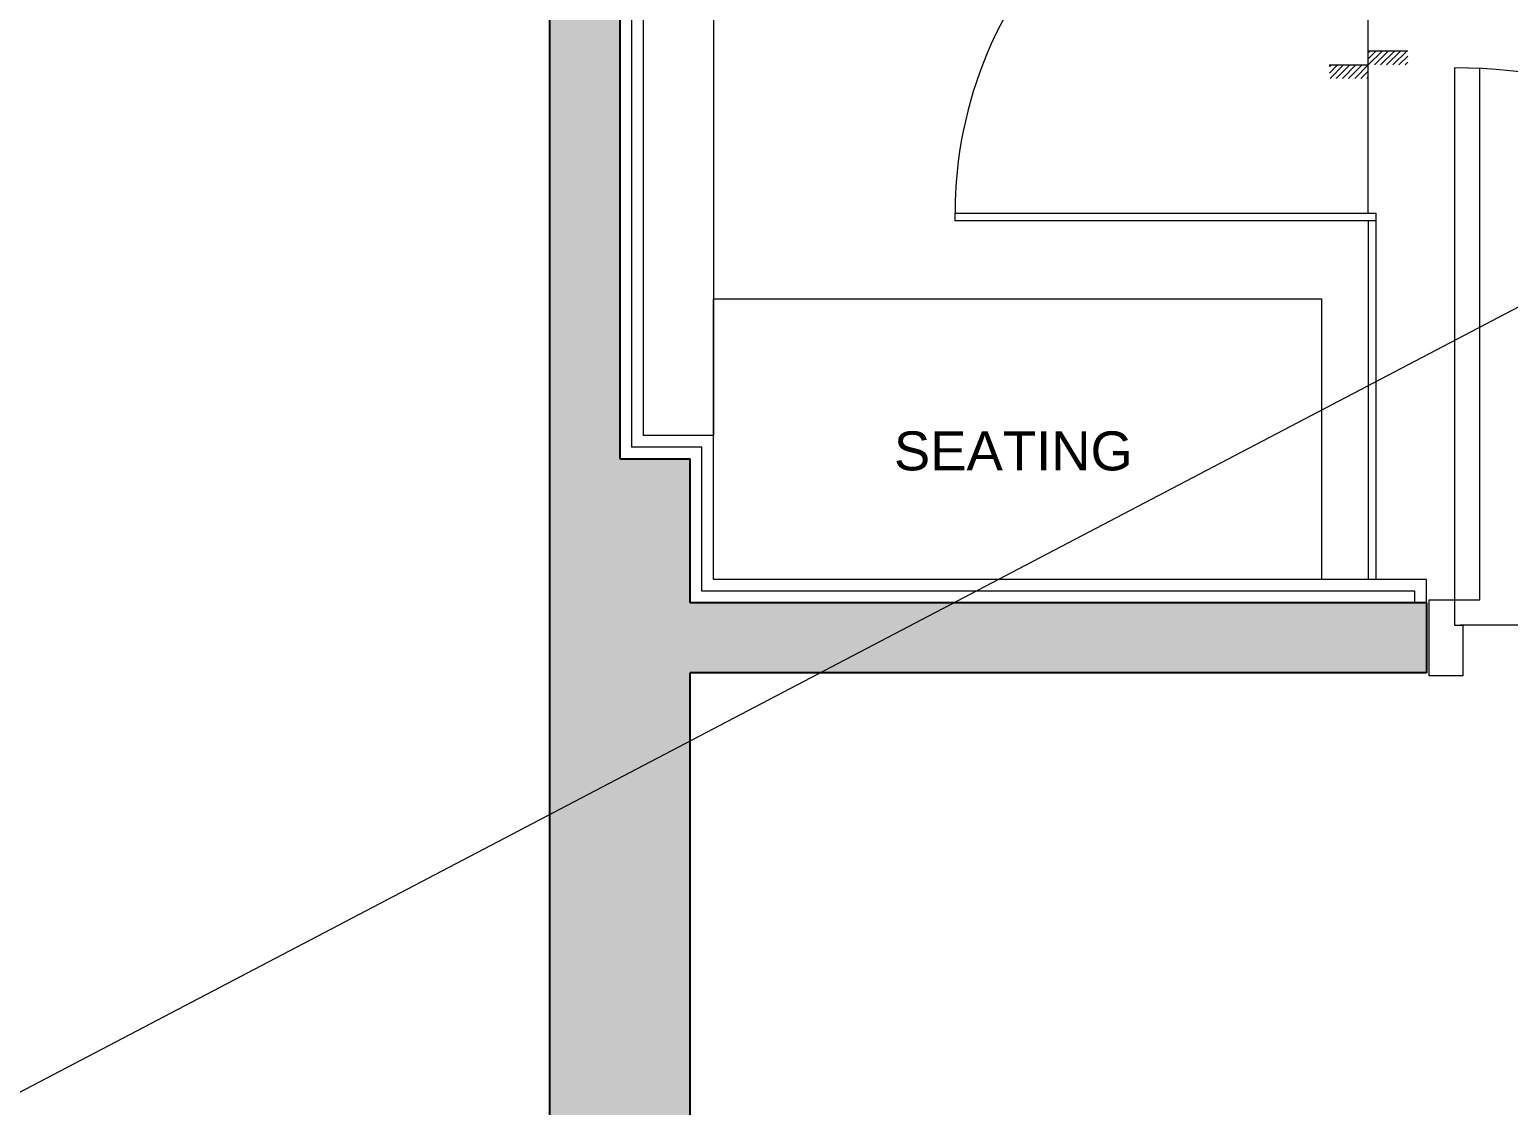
# Model space of a CAD drawing. Header units: inches. Extents: x 211391 to 214260, y -106888 to -102532.
# Drawn here: x 213366.5 to 213461.4, y -105895.6 to -105826.6 of the extents above; entities that cross this region are included whole.
import ezdxf

# ---------------------------------------------------------------- set-up
doc = ezdxf.new("R2010")
doc.units = ezdxf.units.IN
doc.header["$MEASUREMENT"] = 0
doc.layers.get('0').update_dxf_attribs({"color": 4})
for name, color, linetype, lineweight in [('DOOR', 2, 'Continuous', 9), ('DROP', 1, 'Continuous', 5), ('GLASS', 4, 'Continuous', 18), ('HATCH', 251, 'Continuous', 13), ('STONE', 1, 'Continuous', 18), ('TEXT', 3, 'Continuous', 9), ('WALL', 5, 'Continuous', 25)]:
    doc.layers.add(name, color=color, linetype=linetype, lineweight=lineweight)
doc.layers.add('DOOR GLAZING NUMBER', color=1, linetype='Continuous', lineweight=5, plot=False)
doc.styles.add('style5', font='arial.ttf', dxfattribs={"height": 9})

# ---------------------------------------------------------------- blocks, each defined once
blk = doc.blocks.new('DOOR 3 L')
at = {"layer": 'DOOR'}
for points in [[(1.5, -4.54), (1.5, -3.04), (2, -3.04), (2, -0.04), (0, -0.04), (0, -4.54)], [(34.5, -4.54), (34.5, -3.04), (34, -3.04), (34, -0.04), (36, -0.04), (36, -4.54)]]:
    blk.add_lwpolyline(points, close=True, dxfattribs=at)
blk.add_lwpolyline([(34.5, -4.54, -0.400224), (1.5, -36.04), (1.5, -4.54), (3, -4.54), (3, -36.006)], format="xyb", dxfattribs=at)
blk = doc.blocks.new('*X6')
at = {"color": 0}
for p, q in [((-16.76, -3.5), (-13.26, 0)), ((-16.76, -0.85), (-15.91, 0)), ((-16.42, -5.81), (-10.61, 0)), ((-13.76, -5.81), (-7.95, 0)), ((-11.11, -5.81), (-5.3, 0)), ((-8.46, -5.81), (-2.65, 0)), ((-5.81, -5.81), (0, 0)), ((0, 0), (6, 6)), ((0, 2.65), (3.35, 6)), ((0, 5.3), (0.7, 6)), ((2.65, 0), (8.65, 6)), ((5.3, 0), (11.3, 6)), ((7.95, 0), (13.95, 6)), ((10.61, 0), (16.61, 6)), ((13.26, 0), (17.04, 3.78)), ((15.91, 0), (17.04, 1.13)), ((-3.16, -5.81), (0, -2.65)), ((-0.51, -5.81), (0, -5.3))]:
    blk.add_line(p, q, dxfattribs=at)
blk = doc.blocks.new('4 UQ46U')
at = {"layer": 'DROP', "lineweight": 5}
blk.add_lwpolyline([(67308.83, -52969.15), (67308.83, -52972.46), (67307.64, -52972.46), (67307.64, -52975.82)], dxfattribs=at)
at = {"layer": 'DROP', "lineweight": 5, "extrusion": (0, 0, -1), "xscale": 0.1972594911858323, "yscale": 0.1972594911858323, "zscale": -0.1972594911858323, "rotation": 270}
blk.add_blockref('*X6', (-67308.83, -52972.46), dxfattribs=at)

msp = doc.modelspace()

# ---------------------------------------------------------------- hatches: boundary and pattern name
at = {"layer": 'HATCH', "ltscale": 15}
h = msp.add_hatch(color=256, dxfattribs=at)
h.dxf.hatch_style = 1
h.paths.add_polyline_path([(213456.138, -105867.905), (213456.138, -105863.405), (213408.888, -105863.405), (213408.888, -105854.161), (213404.388, -105854.161), (213404.388, -105779.773), (213408.888, -105779.773), (213408.888, -105770.405), (213399.888, -105770.405), (213399.888, -105965.405), (213408.888, -105965.405), (213408.888, -105867.905)])

# ---------------------------------------------------------------- linework, layer by layer
at = {"layer": 'DOOR GLAZING NUMBER', "ltscale": 15}
msp.add_line((211468.752, -106888.479), (214259.76, -105426.586), dxfattribs=at)
at = {"layer": 'DROP', "ltscale": 20}
for p, q in [((213452.388, -105838.402), (213452.393, -105811.898)), ((213493.138, -105864.842), (213458.305, -105864.842))]:
    msp.add_line(p, q, dxfattribs=at)
at = {"layer": 'GLASS', "ltscale": 20}
for p, q in [((213452.888, -105838.402), (213452.888, -105861.905)), ((213452.388, -105838.902), (213452.388, -105861.905))]:
    msp.add_line(p, q, dxfattribs=at)
at = {"layer": 'GLASS', "ltscale": 10}
msp.add_lwpolyline([(213425.888, -105838.902), (213425.888, -105838.402), (213452.888, -105838.402), (213452.888, -105838.902)], close=True, dxfattribs=at)
msp.add_arc((213452.393, -105838.402), 26.505, 88.92908, 180, dxfattribs=at)
at = {"layer": 'STONE'}
for p, q in [((213405.138, -105780.523), (213405.138, -105853.411)), ((213405.888, -105781.273), (213405.888, -105852.661)), ((213410.388, -105781.273), (213410.388, -105852.661)), ((213410.388, -105852.661), (213405.888, -105852.661)), ((213410.388, -105861.905), (213410.388, -105852.661)), ((213409.638, -105853.411), (213405.138, -105853.411)), ((213409.638, -105862.655), (213409.638, -105853.411)), ((213456.138, -105861.905), (213410.388, -105861.905)), ((213456.138, -105863.405), (213456.138, -105861.905)), ((213455.388, -105862.655), (213409.638, -105862.655)), ((213455.388, -105863.405), (213455.388, -105862.655))]:
    msp.add_line(p, q, dxfattribs=at)
msp.add_lwpolyline([(213410.388, -105843.905), (213449.388, -105843.905), (213449.388, -105861.905), (213410.388, -105861.905)], close=True, dxfattribs=at)
at = {"layer": 'WALL', "ltscale": 20}
for p, q in [((213399.888, -105965.405), (213399.888, -105770.405)), ((213408.888, -105863.405), (213408.888, -105854.161)), ((213456.138, -105863.405), (213408.888, -105863.405)), ((213456.138, -105863.405), (213456.138, -105867.905)), ((213456.138, -105867.905), (213408.888, -105867.905)), ((213408.888, -105965.405), (213408.888, -105867.905))]:
    msp.add_line(p, q, dxfattribs=at)
at = {"layer": 'WALL', "ltscale": 25}
for p, q in [((213404.388, -105779.773), (213404.388, -105854.161)), ((213404.388, -105854.161), (213408.888, -105854.161))]:
    msp.add_line(p, q, dxfattribs=at)

# ---------------------------------------------------------------- block references
at = {"layer": 'DOOR', "ltscale": 5, "xscale": -1.083333333333333, "yscale": 1.083333333333333, "zscale": 1.083333333333333, "rotation": 180}
msp.add_blockref('DOOR 3 L', (213456.305, -105868.136), dxfattribs=at)
at = {"layer": 'DROP', "ltscale": 20, "xscale": -0.7535655759087224, "yscale": 0.7535655759087224, "zscale": 0.7535655759087191, "rotation": 90}
msp.add_blockref('4 UQ46U', (173534.171, -55107.28), dxfattribs=at)

# ---------------------------------------------------------------- texts
at = {"layer": 'TEXT', "insert": (213429.632, -105854.944), "char_height": 2.5, "width": 19.60533, "attachment_point": 8, "style": 'style5'}
msp.add_mtext('\\A1;SEATING', dxfattribs=at)

doc.saveas('drawing.dxf')
